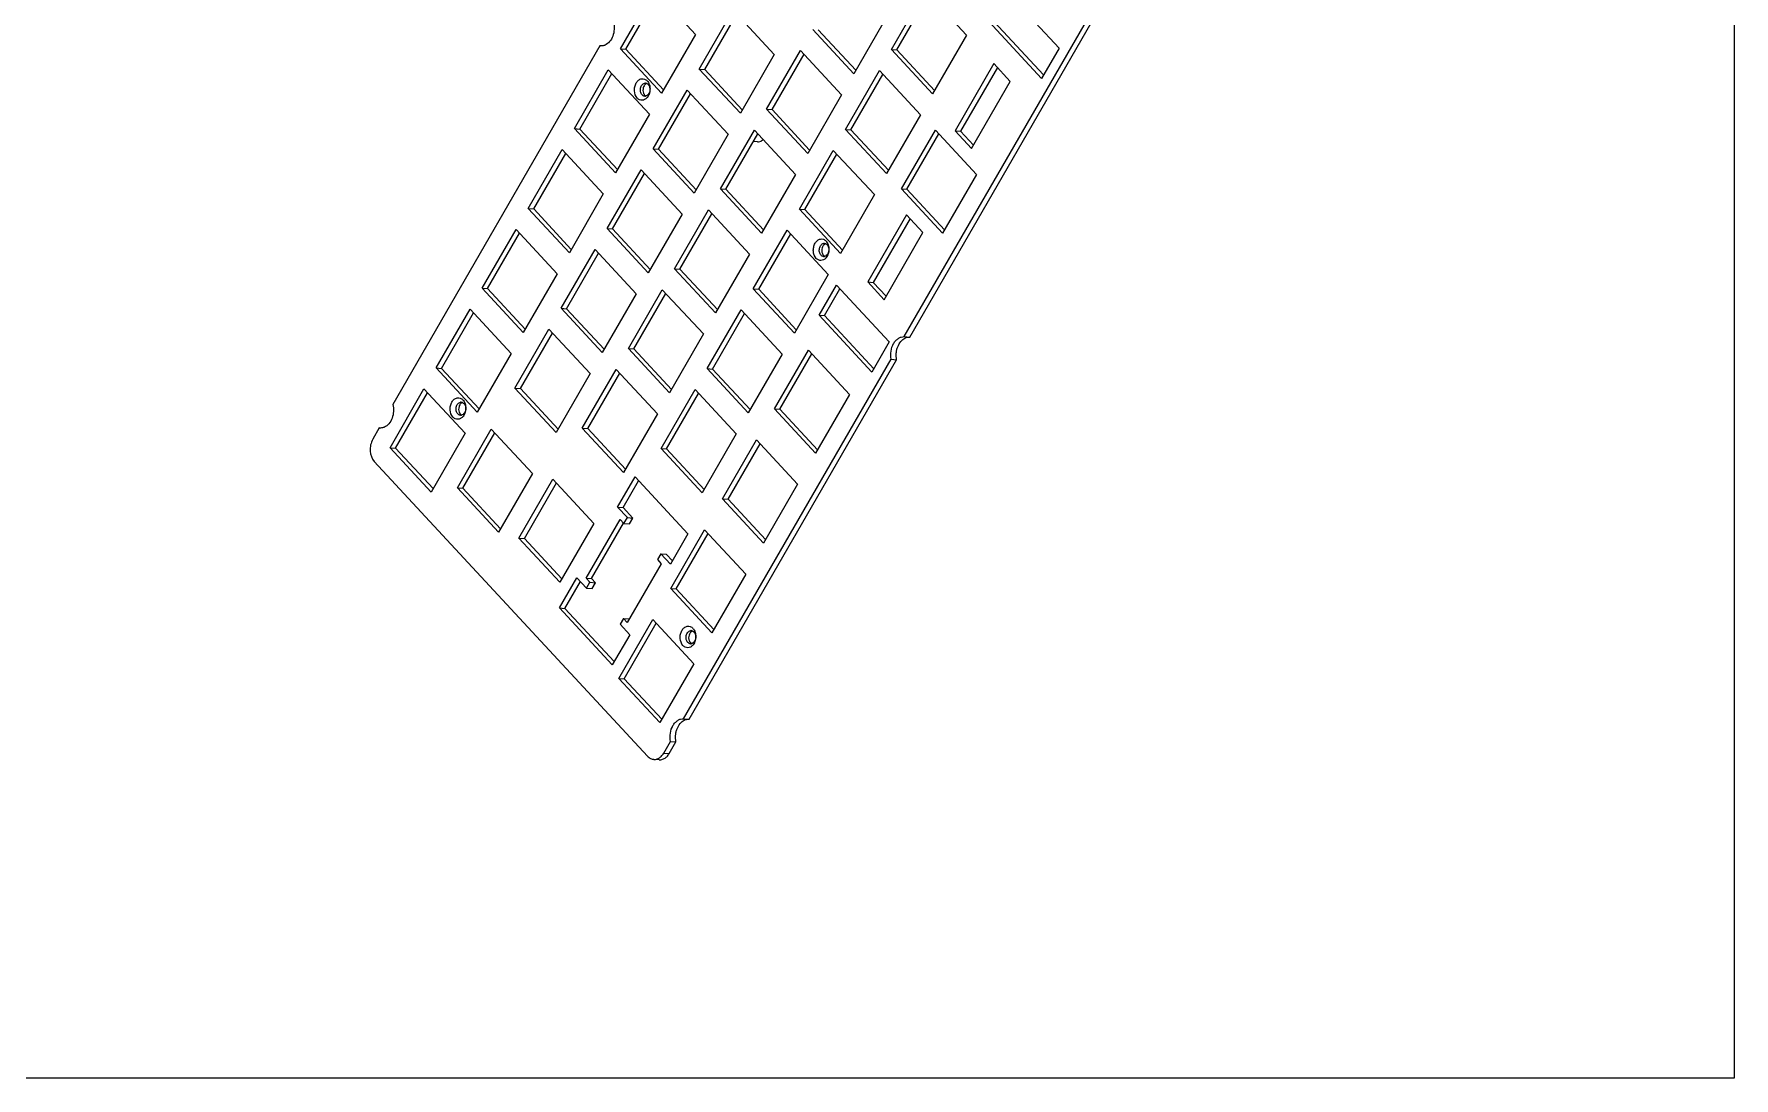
# Model space of a CAD drawing. Header units: millimetres. Extents: x 1341 to 3576, y -414 to 1667.
# Drawn here: x 2659.2 to 2982.1, y -134.3 to 64.1 of the extents above; entities that cross this region are included whole.
import ezdxf

# ---------------------------------------------------------------- set-up
doc = ezdxf.new("R2010")
doc.units = ezdxf.units.MM

msp = doc.modelspace()

# ---------------------------------------------------------------- linework, layer by layer
at = {"color": 7, "linetype": 'Continuous'}
for p, q in [((2770.573, 61.252), (2777.021, 72.42)), ((2771.609, 61.183), (2777.684, 71.704)), ((2777.021, 72.42), (2784.824, 64.002)), ((2822.055, 61.122), (2828.502, 72.29)), ((2823.091, 61.052), (2829.166, 71.574)), ((2824.485, 6.582), (2863.448, 74.067)), ((2825.521, 6.512), (2864.484, 73.997)), ((2828.502, 72.29), (2836.305, 63.871)), ((2843.842, 72.226), (2853.875, 61.402)), ((2785.552, 57.429), (2791.999, 68.597)), ((2786.588, 57.36), (2792.663, 67.881)), ((2791.999, 68.597), (2799.802, 60.179)), ((2814.889, 56.543), (2807.086, 64.961)), ((2815.262, 57.189), (2808.122, 64.891)), ((2821.336, 67.71), (2814.889, 56.543)), ((2850.559, 55.659), (2840.526, 66.483)), ((2850.932, 56.305), (2841.563, 66.413)), ((2766.693, 61.817), (2727.362, -6.307)), ((2766.693, 61.817), (2766.784, 61.811)), ((2766.784, 61.81), (2766.693, 61.817)), ((2784.824, 64.002), (2778.376, 52.834)), ((2836.305, 63.871), (2829.858, 52.704)), ((2853.875, 61.402), (2850.559, 55.659)), ((2778.376, 52.834), (2770.573, 61.252)), ((2770.573, 61.252), (2771.609, 61.183)), ((2778.749, 53.48), (2771.609, 61.183)), ((2799.802, 60.179), (2793.355, 49.011)), ((2798.336, 49.806), (2804.783, 60.973)), ((2799.372, 49.736), (2805.447, 60.257)), ((2804.783, 60.973), (2812.586, 52.555)), ((2829.858, 52.704), (2822.055, 61.122)), ((2822.055, 61.122), (2823.091, 61.052)), ((2830.231, 53.35), (2823.091, 61.052)), ((2841.495, 58.447), (2834.127, 45.685)), ((2844.616, 55.08), (2841.495, 58.447)), ((2761.823, 46.097), (2768.271, 57.264)), ((2762.859, 46.027), (2768.934, 56.548)), ((2768.271, 57.264), (2776.073, 48.846)), ((2793.355, 49.011), (2785.552, 57.429)), ((2785.552, 57.429), (2786.588, 57.36)), ((2793.727, 49.657), (2786.588, 57.36)), ((2813.305, 45.967), (2819.752, 57.134)), ((2814.341, 45.897), (2820.416, 56.418)), ((2819.752, 57.134), (2827.555, 48.716)), ((2842.159, 57.731), (2835.163, 45.615)), ((2837.248, 42.317), (2844.616, 55.08)), ((2776.802, 42.274), (2783.249, 53.441)), ((2777.838, 42.204), (2783.912, 52.725)), ((2783.249, 53.441), (2791.052, 45.023)), ((2812.586, 52.555), (2806.139, 41.387)), ((2776.073, 48.846), (2769.626, 37.679)), ((2806.139, 41.387), (2798.336, 49.806)), ((2798.336, 49.806), (2799.372, 49.736)), ((2806.511, 42.033), (2799.372, 49.736)), ((2827.555, 48.716), (2821.108, 37.549)), ((2769.626, 37.679), (2761.823, 46.097)), ((2761.823, 46.097), (2762.859, 46.027)), ((2769.999, 38.324), (2762.859, 46.027)), ((2789.586, 34.65), (2796.033, 45.817)), ((2796.033, 45.817), (2803.836, 37.399)), ((2821.108, 37.549), (2813.305, 45.967)), ((2813.305, 45.967), (2814.341, 45.897)), ((2821.481, 38.194), (2814.341, 45.897)), ((2823.957, 34.65), (2830.404, 45.817)), ((2830.404, 45.817), (2838.207, 37.399)), ((2834.127, 45.685), (2835.163, 45.615)), ((2834.127, 45.685), (2837.248, 42.317)), ((2835.163, 45.615), (2837.621, 42.963)), ((2753.073, 30.941), (2759.52, 42.109)), ((2759.52, 42.109), (2767.323, 33.69)), ((2784.604, 33.856), (2776.802, 42.274)), ((2776.802, 42.274), (2777.838, 42.204)), ((2784.977, 34.502), (2777.838, 42.204)), ((2791.052, 45.023), (2784.604, 33.856)), ((2790.622, 34.58), (2796.696, 45.102)), ((2796.637, 43.586), (2795.852, 43.639)), ((2804.555, 30.811), (2811.002, 41.978)), ((2811.002, 41.978), (2818.805, 33.56)), ((2824.993, 34.58), (2831.068, 45.101)), ((2754.109, 30.871), (2760.184, 41.393)), ((2805.591, 30.741), (2811.666, 41.263)), ((2768.052, 27.118), (2774.499, 38.286)), ((2769.088, 27.048), (2775.162, 37.57)), ((2774.499, 38.286), (2782.302, 29.867)), ((2803.836, 37.399), (2797.389, 26.232)), ((2838.207, 37.399), (2831.76, 26.232)), ((2767.323, 33.69), (2760.876, 22.523)), ((2797.389, 26.232), (2789.586, 34.65)), ((2789.586, 34.65), (2790.622, 34.58)), ((2797.761, 26.878), (2790.622, 34.58)), ((2818.805, 33.56), (2812.358, 22.393)), ((2823.957, 34.65), (2824.993, 34.58)), ((2831.76, 26.232), (2823.957, 34.65)), ((2832.132, 26.877), (2824.993, 34.58)), ((2760.876, 22.523), (2753.073, 30.941)), ((2753.073, 30.941), (2754.109, 30.871)), ((2761.249, 23.169), (2754.109, 30.871)), ((2782.302, 29.867), (2775.854, 18.7)), ((2780.836, 19.495), (2787.283, 30.662)), ((2781.872, 19.425), (2787.946, 29.946)), ((2787.283, 30.662), (2795.086, 22.244)), ((2804.555, 30.811), (2805.591, 30.741)), ((2812.358, 22.393), (2804.555, 30.811)), ((2812.731, 23.039), (2805.591, 30.741)), ((2824.916, 29.731), (2817.548, 16.969)), ((2828.037, 26.364), (2824.916, 29.731)), ((2744.323, 15.786), (2750.77, 26.953)), ((2745.359, 15.716), (2751.434, 26.237)), ((2750.77, 26.953), (2758.573, 18.535)), ((2775.854, 18.7), (2768.052, 27.118)), ((2768.052, 27.118), (2769.088, 27.048)), ((2776.227, 19.346), (2769.088, 27.048)), ((2795.805, 15.656), (2802.252, 26.823)), ((2796.841, 15.586), (2802.916, 26.107)), ((2802.252, 26.823), (2810.055, 18.405)), ((2825.579, 29.016), (2818.584, 16.899)), ((2820.669, 13.601), (2828.037, 26.364)), ((2759.301, 11.963), (2765.749, 23.13)), ((2765.749, 23.13), (2773.552, 14.712)), ((2760.338, 11.893), (2766.412, 22.414)), ((2788.638, 11.076), (2780.836, 19.495)), ((2780.836, 19.495), (2781.872, 19.425)), ((2789.011, 11.722), (2781.872, 19.425)), ((2795.086, 22.244), (2788.638, 11.076)), ((2758.573, 18.535), (2752.126, 7.368)), ((2810.055, 18.405), (2803.608, 7.237)), ((2808.289, 10.646), (2811.605, 16.389)), ((2811.605, 16.389), (2821.637, 5.566)), ((2817.548, 16.969), (2818.584, 16.899)), ((2817.548, 16.969), (2820.669, 13.601)), ((2818.584, 16.899), (2821.042, 14.247)), ((2752.126, 7.368), (2744.323, 15.786)), ((2744.323, 15.786), (2745.359, 15.716)), ((2752.499, 8.013), (2745.359, 15.716)), ((2773.552, 14.712), (2767.104, 3.545)), ((2772.085, 4.339), (2778.533, 15.506)), ((2773.122, 4.269), (2779.196, 14.79)), ((2778.533, 15.506), (2786.336, 7.088)), ((2803.608, 7.237), (2795.805, 15.656)), ((2795.805, 15.656), (2796.841, 15.586)), ((2803.981, 7.883), (2796.841, 15.586)), ((2809.326, 10.576), (2812.269, 15.674)), ((2735.573, 0.63), (2742.02, 11.797)), ((2736.609, 0.56), (2742.684, 11.082)), ((2742.02, 11.797), (2749.823, 3.379)), ((2767.104, 3.545), (2759.301, 11.963)), ((2759.301, 11.963), (2760.338, 11.893)), ((2767.477, 4.19), (2760.338, 11.893)), ((2787.055, 0.5), (2793.502, 11.667)), ((2788.091, 0.43), (2794.166, 10.952)), ((2793.502, 11.667), (2801.305, 3.249)), ((2808.289, 10.646), (2809.326, 10.576)), ((2818.322, -0.177), (2808.289, 10.646)), ((2818.694, 0.469), (2809.326, 10.576)), ((2750.551, -3.193), (2756.999, 7.974)), ((2751.588, -3.263), (2757.662, 7.259)), ((2756.999, 7.974), (2764.802, -0.444)), ((2786.336, 7.088), (2779.888, -4.079)), ((2824.485, 6.582), (2825.521, 6.512)), ((2749.823, 3.379), (2743.376, -7.788)), ((2779.888, -4.079), (2772.085, 4.339)), ((2772.085, 4.339), (2773.122, 4.269)), ((2780.261, -3.433), (2773.122, 4.269)), ((2801.305, 3.249), (2794.858, -7.918)), ((2799.825, -7.148), (2806.272, 4.02)), ((2800.861, -7.218), (2806.936, 3.304)), ((2806.272, 4.02), (2814.075, -4.399)), ((2821.637, 5.566), (2818.322, -0.177)), ((2743.376, -7.788), (2735.573, 0.63)), ((2735.573, 0.63), (2736.609, 0.56)), ((2743.749, -7.142), (2736.609, 0.56)), ((2763.335, -10.817), (2769.783, 0.351)), ((2769.783, 0.351), (2777.586, -8.068)), ((2782.577, -66.005), (2822, 2.277)), ((2783.613, -66.075), (2823.036, 2.208)), ((2794.858, -7.918), (2787.055, 0.5)), ((2787.055, 0.5), (2788.091, 0.43)), ((2795.23, -7.272), (2788.091, 0.43)), ((2822, 2.277), (2823.036, 2.208)), ((2758.354, -11.611), (2750.551, -3.193)), ((2750.551, -3.193), (2751.588, -3.263)), ((2764.802, -0.444), (2758.354, -11.611)), ((2764.372, -10.887), (2770.446, -0.365)), ((2726.823, -14.525), (2733.27, -3.358)), ((2727.859, -14.595), (2733.934, -4.074)), ((2733.27, -3.358), (2741.073, -11.776)), ((2758.727, -10.965), (2751.588, -3.263)), ((2778.305, -14.656), (2784.752, -3.488)), ((2779.341, -14.726), (2785.416, -4.204)), ((2784.752, -3.488), (2792.555, -11.906)), ((2814.075, -4.399), (2807.628, -15.566)), ((2777.586, -8.068), (2771.138, -19.235)), ((2799.825, -7.148), (2800.861, -7.218)), ((2807.628, -15.566), (2799.825, -7.148)), ((2808.001, -14.92), (2800.861, -7.218)), ((2724.785, -10.77), (2723.54, -12.926)), ((2724.785, -10.77), (2724.876, -10.777)), ((2724.876, -10.777), (2724.785, -10.77)), ((2741.073, -11.776), (2734.626, -22.944)), ((2739.607, -22.149), (2746.054, -10.982)), ((2740.643, -22.219), (2746.718, -11.698)), ((2746.054, -10.982), (2753.857, -19.4)), ((2771.138, -19.235), (2763.335, -10.817)), ((2763.335, -10.817), (2764.372, -10.887)), ((2771.511, -18.589), (2764.372, -10.887)), ((2792.555, -11.906), (2786.108, -23.074)), ((2734.626, -22.944), (2726.823, -14.525)), ((2726.823, -14.525), (2727.859, -14.595)), ((2734.999, -22.298), (2727.859, -14.595)), ((2786.108, -23.074), (2778.305, -14.656)), ((2778.305, -14.656), (2779.341, -14.726)), ((2786.48, -22.428), (2779.341, -14.726)), ((2789.974, -24.21), (2796.422, -13.042)), ((2791.01, -24.28), (2797.085, -13.758)), ((2796.422, -13.042), (2804.225, -21.461)), ((2723.831, -17.123), (2775.748, -73.134)), ((2747.41, -30.567), (2739.607, -22.149)), ((2739.607, -22.149), (2740.643, -22.219)), ((2747.783, -29.922), (2740.643, -22.219)), ((2753.857, -19.4), (2747.41, -30.567)), ((2751.295, -31.672), (2757.742, -20.504)), ((2752.331, -31.741), (2758.406, -21.22)), ((2757.742, -20.504), (2765.545, -28.922)), ((2770.049, -25.821), (2773.365, -20.078)), ((2771.086, -25.891), (2774.029, -20.793)), ((2773.365, -20.078), (2783.398, -30.901)), ((2804.225, -21.461), (2797.777, -32.628)), ((2771.889, -27.805), (2770.049, -25.821)), ((2770.049, -25.821), (2771.086, -25.891)), ((2789.974, -24.21), (2791.01, -24.28)), ((2797.777, -32.628), (2789.974, -24.21)), ((2798.15, -31.982), (2791.01, -24.28)), ((2765.545, -28.922), (2759.098, -40.09)), ((2764.072, -39.307), (2770.519, -28.14)), ((2765.108, -39.377), (2771.17, -28.879)), ((2770.519, -28.14), (2771.244, -28.922)), ((2772.925, -27.875), (2771.086, -25.891)), ((2771.244, -28.922), (2771.889, -27.805)), ((2771.244, -28.922), (2772.28, -28.992)), ((2771.889, -27.805), (2772.925, -27.875)), ((2772.28, -28.992), (2772.925, -27.875)), ((2759.098, -40.09), (2751.295, -31.672)), ((2751.295, -31.672), (2752.331, -31.741)), ((2759.471, -39.444), (2752.331, -31.741)), ((2783.398, -30.901), (2780.082, -36.644)), ((2780.123, -41.272), (2786.571, -30.104)), ((2781.16, -41.342), (2787.234, -30.82)), ((2786.571, -30.104), (2794.374, -38.523)), ((2778.242, -34.66), (2777.598, -35.777)), ((2780.082, -36.644), (2778.242, -34.66)), ((2778.242, -34.66), (2779.279, -34.73)), ((2780.455, -35.998), (2779.279, -34.73)), ((2778.322, -36.558), (2771.875, -47.726)), ((2777.598, -35.777), (2778.322, -36.558)), ((2794.374, -38.523), (2787.926, -49.69)), ((2758.997, -44.965), (2762.313, -39.221)), ((2760.033, -45.035), (2762.976, -39.937)), ((2762.313, -39.221), (2764.152, -41.206)), ((2764.797, -40.089), (2764.072, -39.307)), ((2764.072, -39.307), (2765.108, -39.377)), ((2764.152, -41.206), (2764.797, -40.089)), ((2764.152, -41.206), (2765.188, -41.276)), ((2764.797, -40.089), (2765.833, -40.159)), ((2765.833, -40.159), (2765.108, -39.377)), ((2765.188, -41.276), (2765.833, -40.159)), ((2780.123, -41.272), (2781.16, -41.342)), ((2787.926, -49.69), (2780.123, -41.272)), ((2788.299, -49.044), (2781.16, -41.342)), ((2769.029, -55.788), (2758.997, -44.965)), ((2758.997, -44.965), (2760.033, -45.035)), ((2769.402, -55.142), (2760.033, -45.035)), ((2770.273, -58.334), (2776.72, -47.166)), ((2771.15, -46.944), (2770.506, -48.061)), ((2770.506, -48.061), (2772.345, -50.045)), ((2771.15, -46.944), (2772.187, -47.014)), ((2771.875, -47.726), (2771.15, -46.944)), ((2771.309, -58.404), (2777.384, -47.882)), ((2772.248, -47.08), (2772.187, -47.014)), ((2776.72, -47.166), (2784.523, -55.585)), ((2772.345, -50.045), (2769.029, -55.788)), ((2784.523, -55.585), (2778.076, -66.752)), ((2770.273, -58.334), (2771.309, -58.404)), ((2778.076, -66.752), (2770.273, -58.334)), ((2778.448, -66.106), (2771.309, -58.404)), ((2782.577, -66.005), (2783.613, -66.075)), ((2778.801, -72.545), (2780.092, -70.31)), ((2779.838, -72.615), (2781.128, -70.38)), ((2780.092, -70.31), (2781.128, -70.38)), ((2777.964, -73.804), (2776.927, -73.734)), ((2778.801, -72.545), (2779.838, -72.615))]:
    msp.add_line(p, q, dxfattribs=at)
msp.add_lwpolyline([(2232.845, 273.988), (2982.065, 273.988), (2982.065, -134.267), (2232.845, -134.267)], close=True)
for centre, radius, start, end in [((2776.163, 53.318), 1.299, 201.46403, 208.15575), ((2775.31, 54.094), 0.663, 86.21537, 100.95648), ((2775.229, 52.923), 0.663, 266.21537, 280.95647), ((2774.241, 53.209), 1.848, 318.03757, 321.07425), ((2775.192, 53.902), 0.889, 42.76343, 51.40696), ((2773.977, 53.778), 2.202, 20.87229, 23.6248), ((2809.287, 23.645), 0.663, 86.21537, 100.95648), ((2809.169, 23.453), 0.889, 42.76343, 51.40696), ((2807.954, 23.329), 2.202, 20.87229, 23.6248), ((2810.14, 22.868), 1.299, 201.46403, 208.15575), ((2809.206, 22.474), 0.663, 266.21537, 280.95647), ((2808.218, 22.76), 1.848, 318.03757, 321.07425), ((2740.309, -6.528), 0.663, 86.21537, 100.95648), ((2740.192, -6.72), 0.889, 42.76343, 51.40696), ((2738.976, -6.844), 2.202, 20.87229, 23.6248), ((2741.163, -7.305), 1.299, 201.46403, 208.15575), ((2740.229, -7.699), 0.663, 266.21537, 280.95647), ((2739.24, -7.413), 1.848, 318.03757, 321.07425), ((2784.848, -50.706), 1.299, 201.46403, 208.15575), ((2783.994, -49.93), 0.663, 86.21537, 100.95648), ((2783.877, -50.122), 0.889, 42.76343, 51.40696), ((2782.661, -50.245), 2.202, 20.87229, 23.6248), ((2783.913, -51.101), 0.663, 266.21537, 280.95647), ((2782.925, -50.815), 1.848, 318.03757, 321.07425)]:
    msp.add_arc(centre, radius, start, end, dxfattribs=at)
for points, knots in [([(2769.27, 66.28), (2769.374, 65.855), (2769.447, 64.967), (2769.185, 63.694), (2768.594, 62.62), (2767.978, 62.116), (2767.65, 61.969)], [0, 0, 0, 0, 0.2663925, 0.5332891, 0.7813039, 1, 1, 1, 1]), ([(2767.65, 61.969), (2767.58, 61.938), (2767.304, 61.833), (2767.003, 61.794), (2766.784, 61.808)], [0, 0, 0, 0, 0.2574945, 1, 1, 1, 1]), ([(2773.773, 51.911), (2773.444, 52.266), (2773.185, 53.048), (2773.262, 54.055), (2773.527, 54.776), (2773.969, 55.328), (2774.552, 55.627), (2775.184, 55.577), (2775.521, 55.332), (2775.661, 55.181)], [0, 0, 0, 0, 0.2627484, 0.4075587, 0.546976, 0.6729107, 0.7839537, 0.8884201, 1, 1, 1, 1]), ([(2775.661, 55.181), (2775.694, 55.145), (2775.827, 54.987), (2775.932, 54.805), (2775.995, 54.661)], [0, 0, 0, 0, 0.2393203, 1, 1, 1, 1]), ([(2775.614, 51.973), (2775.49, 51.835), (2775.209, 51.605), (2774.692, 51.458), (2774.173, 51.565), (2773.893, 51.781), (2773.773, 51.911)], [0, 0, 0, 0, 0.2664406, 0.5086543, 0.7457426, 1, 1, 1, 1]), ([(2774.694, 52.512), (2774.546, 52.671), (2774.348, 53.113), (2774.354, 53.707), (2774.505, 54.158), (2774.725, 54.518), (2774.996, 54.709), (2775.184, 54.745)], [0, 0, 0, 0, 0.2475224, 0.5217803, 0.6566828, 0.7829303, 1, 1, 1, 1]), ([(2775.004, 52.3), (2774.975, 52.31), (2774.86, 52.361), (2774.759, 52.442), (2774.694, 52.512)], [0, 0, 0, 0, 0.2414714, 1, 1, 1, 1]), ([(2775.056, 54.228), (2774.998, 54.127), (2774.815, 53.691), (2774.824, 53.172), (2774.955, 52.842)], [0, 0, 0, 0, 0.2474303, 1, 1, 1, 1]), ([(2775.018, 52.705), (2775.029, 52.684), (2775.075, 52.604), (2775.131, 52.529), (2775.177, 52.479)], [0, 0, 0, 0, 0.2587573, 1, 1, 1, 1]), ([(2775.33, 54.552), (2775.303, 54.531), (2775.197, 54.437), (2775.11, 54.321), (2775.056, 54.228)], [0, 0, 0, 0, 0.2388888, 1, 1, 1, 1]), ([(2775.177, 52.479), (2775.196, 52.459), (2775.269, 52.386), (2775.356, 52.327), (2775.425, 52.293)], [0, 0, 0, 0, 0.2588537, 1, 1, 1, 1]), ([(2775.591, 54.693), (2775.568, 54.686), (2775.475, 54.652), (2775.389, 54.599), (2775.33, 54.552)], [0, 0, 0, 0, 0.2423073, 1, 1, 1, 1]), ([(2775.354, 54.756), (2775.388, 54.753), (2775.53, 54.733), (2775.663, 54.664), (2775.747, 54.597)], [0, 0, 0, 0, 0.2441232, 1, 1, 1, 1]), ([(2775.966, 52.757), (2775.895, 52.635), (2775.726, 52.421), (2775.477, 52.296), (2775.355, 52.272)], [0, 0, 0, 0, 0.5314246, 1, 1, 1, 1]), ([(2776.006, 52.616), (2775.985, 52.563), (2775.896, 52.363), (2775.78, 52.174), (2775.678, 52.048)], [0, 0, 0, 0, 0.2586129, 1, 1, 1, 1]), ([(2775.845, 54.506), (2775.868, 54.481), (2775.959, 54.371), (2776.028, 54.243), (2776.068, 54.142)], [0, 0, 0, 0, 0.2380776, 1, 1, 1, 1]), ([(2776.068, 54.142), (2776.111, 54.033), (2776.228, 53.575), (2776.143, 53.064), (2775.966, 52.757)], [0, 0, 0, 0, 0.2483023, 1, 1, 1, 1]), ([(2776.174, 54.006), (2776.19, 53.889), (2776.222, 53.42), (2776.137, 52.942), (2776.006, 52.616)], [0, 0, 0, 0, 0.2514742, 1, 1, 1, 1]), ([(2776.035, 54.563), (2776.051, 54.519), (2776.114, 54.338), (2776.155, 54.15), (2776.174, 54.006)], [0, 0, 0, 0, 0.2447252, 1, 1, 1, 1]), ([(2796.637, 43.586), (2796.691, 43.582), (2796.913, 43.584), (2797.132, 43.659), (2797.277, 43.742)], [0, 0, 0, 0, 0.2446016, 1, 1, 1, 1]), ([(2797.277, 43.742), (2797.312, 43.762), (2797.452, 43.852), (2797.576, 43.965), (2797.659, 44.059)], [0, 0, 0, 0, 0.2411455, 1, 1, 1, 1]), ([(2807.75, 21.461), (2807.421, 21.816), (2807.162, 22.599), (2807.239, 23.606), (2807.504, 24.327), (2807.946, 24.879), (2808.529, 25.177), (2809.161, 25.128), (2809.498, 24.883), (2809.638, 24.732)], [0, 0, 0, 0, 0.2627484, 0.4075587, 0.546976, 0.6729107, 0.7839537, 0.8884201, 1, 1, 1, 1]), ([(2808.671, 22.062), (2808.523, 22.222), (2808.325, 22.664), (2808.331, 23.258), (2808.482, 23.709), (2808.702, 24.068), (2808.973, 24.26), (2809.161, 24.296)], [0, 0, 0, 0, 0.2475224, 0.5217803, 0.6566828, 0.7829303, 1, 1, 1, 1]), ([(2809.033, 23.778), (2808.975, 23.677), (2808.792, 23.241), (2808.802, 22.723), (2808.932, 22.393)], [0, 0, 0, 0, 0.2474303, 1, 1, 1, 1]), ([(2809.307, 24.103), (2809.28, 24.082), (2809.174, 23.987), (2809.087, 23.872), (2809.033, 23.778)], [0, 0, 0, 0, 0.2388888, 1, 1, 1, 1]), ([(2809.568, 24.244), (2809.545, 24.237), (2809.452, 24.202), (2809.366, 24.15), (2809.307, 24.103)], [0, 0, 0, 0, 0.2423073, 1, 1, 1, 1]), ([(2809.331, 24.307), (2809.365, 24.304), (2809.507, 24.283), (2809.64, 24.215), (2809.724, 24.148)], [0, 0, 0, 0, 0.2441232, 1, 1, 1, 1]), ([(2809.638, 24.732), (2809.671, 24.696), (2809.805, 24.537), (2809.909, 24.356), (2809.972, 24.212)], [0, 0, 0, 0, 0.2393203, 1, 1, 1, 1]), ([(2809.822, 24.056), (2809.845, 24.032), (2809.936, 23.922), (2810.005, 23.794), (2810.045, 23.693)], [0, 0, 0, 0, 0.2380776, 1, 1, 1, 1]), ([(2810.045, 23.693), (2810.088, 23.584), (2810.205, 23.126), (2810.12, 22.615), (2809.943, 22.308)], [0, 0, 0, 0, 0.2483023, 1, 1, 1, 1]), ([(2810.151, 23.557), (2810.167, 23.44), (2810.199, 22.971), (2810.114, 22.493), (2809.983, 22.167)], [0, 0, 0, 0, 0.2514742, 1, 1, 1, 1]), ([(2810.012, 24.114), (2810.028, 24.07), (2810.091, 23.889), (2810.132, 23.7), (2810.151, 23.557)], [0, 0, 0, 0, 0.2447252, 1, 1, 1, 1]), ([(2809.591, 21.524), (2809.467, 21.386), (2809.186, 21.155), (2808.67, 21.009), (2808.15, 21.116), (2807.87, 21.332), (2807.75, 21.461)], [0, 0, 0, 0, 0.2664406, 0.5086543, 0.7457426, 1, 1, 1, 1]), ([(2808.981, 21.851), (2808.953, 21.861), (2808.837, 21.912), (2808.736, 21.992), (2808.671, 22.062)], [0, 0, 0, 0, 0.2414714, 1, 1, 1, 1]), ([(2808.995, 22.256), (2809.006, 22.235), (2809.052, 22.155), (2809.108, 22.08), (2809.154, 22.03)], [0, 0, 0, 0, 0.2587573, 1, 1, 1, 1]), ([(2809.154, 22.03), (2809.173, 22.01), (2809.246, 21.937), (2809.333, 21.877), (2809.402, 21.844)], [0, 0, 0, 0, 0.2588537, 1, 1, 1, 1]), ([(2809.943, 22.308), (2809.872, 22.185), (2809.703, 21.972), (2809.454, 21.847), (2809.332, 21.823)], [0, 0, 0, 0, 0.5314246, 1, 1, 1, 1]), ([(2809.983, 22.167), (2809.962, 22.114), (2809.873, 21.914), (2809.757, 21.725), (2809.655, 21.599)], [0, 0, 0, 0, 0.2586129, 1, 1, 1, 1]), ([(2822, 2.277), (2821.898, 2.787), (2821.88, 3.835), (2822.284, 5.06), (2822.843, 5.843), (2823.34, 6.277), (2823.897, 6.54), (2824.295, 6.59), (2824.485, 6.582)], [0, 0, 0, 0, 0.2782615, 0.5490419, 0.6742461, 0.7901599, 0.897825, 1, 1, 1, 1]), ([(2824.619, 6.313), (2824.691, 6.349), (2824.976, 6.471), (2825.292, 6.522), (2825.521, 6.512)], [0, 0, 0, 0, 0.2586209, 1, 1, 1, 1]), ([(2823.036, 2.208), (2822.955, 2.615), (2822.922, 3.251), (2823.049, 4.074), (2823.281, 4.842), (2823.74, 5.672), (2824.313, 6.161), (2824.619, 6.313)], [0, 0, 0, 0, 0.2667167, 0.4012031, 0.5329864, 0.7803225, 1, 1, 1, 1]), ([(2727.362, -6.307), (2727.466, -6.732), (2727.538, -7.62), (2727.276, -8.894), (2726.686, -9.967), (2726.069, -10.471), (2725.741, -10.618)], [0, 0, 0, 0, 0.2663925, 0.5332891, 0.7813039, 1, 1, 1, 1]), ([(2738.772, -8.712), (2738.443, -8.357), (2738.184, -7.574), (2738.262, -6.567), (2738.526, -5.846), (2738.969, -5.294), (2739.552, -4.996), (2740.184, -5.045), (2740.521, -5.29), (2740.66, -5.441)], [0, 0, 0, 0, 0.2627484, 0.4075587, 0.546976, 0.6729107, 0.7839537, 0.8884201, 1, 1, 1, 1]), ([(2739.693, -8.111), (2739.545, -7.951), (2739.348, -7.509), (2739.354, -6.916), (2739.504, -6.464), (2739.725, -6.105), (2739.996, -5.913), (2740.183, -5.877)], [0, 0, 0, 0, 0.2475224, 0.5217803, 0.6566828, 0.7829303, 1, 1, 1, 1]), ([(2740.056, -6.395), (2739.998, -6.496), (2739.815, -6.932), (2739.824, -7.45), (2739.954, -7.78)], [0, 0, 0, 0, 0.2474303, 1, 1, 1, 1]), ([(2740.329, -6.07), (2740.303, -6.091), (2740.196, -6.186), (2740.11, -6.301), (2740.056, -6.395)], [0, 0, 0, 0, 0.2388888, 1, 1, 1, 1]), ([(2740.591, -5.929), (2740.568, -5.936), (2740.475, -5.971), (2740.388, -6.024), (2740.329, -6.07)], [0, 0, 0, 0, 0.2423073, 1, 1, 1, 1]), ([(2740.353, -5.867), (2740.388, -5.869), (2740.53, -5.89), (2740.662, -5.958), (2740.747, -6.025)], [0, 0, 0, 0, 0.2441232, 1, 1, 1, 1]), ([(2740.66, -5.441), (2740.694, -5.477), (2740.827, -5.636), (2740.931, -5.817), (2740.994, -5.961)], [0, 0, 0, 0, 0.2393203, 1, 1, 1, 1]), ([(2740.845, -6.117), (2740.868, -6.141), (2740.959, -6.251), (2741.028, -6.379), (2741.067, -6.48)], [0, 0, 0, 0, 0.2380776, 1, 1, 1, 1]), ([(2741.034, -6.059), (2741.051, -6.103), (2741.114, -6.284), (2741.155, -6.473), (2741.174, -6.616)], [0, 0, 0, 0, 0.2447252, 1, 1, 1, 1]), ([(2740.614, -8.649), (2740.49, -8.787), (2740.209, -9.018), (2739.692, -9.165), (2739.173, -9.057), (2738.893, -8.842), (2738.772, -8.712)], [0, 0, 0, 0, 0.2664406, 0.5086543, 0.7457426, 1, 1, 1, 1]), ([(2740.004, -8.322), (2739.975, -8.312), (2739.86, -8.261), (2739.758, -8.181), (2739.693, -8.111)], [0, 0, 0, 0, 0.2414714, 1, 1, 1, 1]), ([(2740.018, -7.917), (2740.029, -7.938), (2740.075, -8.019), (2740.13, -8.093), (2740.177, -8.143)], [0, 0, 0, 0, 0.2587573, 1, 1, 1, 1]), ([(2740.177, -8.143), (2740.195, -8.163), (2740.269, -8.236), (2740.356, -8.296), (2740.425, -8.329)], [0, 0, 0, 0, 0.2588537, 1, 1, 1, 1]), ([(2740.966, -7.865), (2740.895, -7.988), (2740.725, -8.201), (2740.477, -8.327), (2740.355, -8.35)], [0, 0, 0, 0, 0.5314246, 1, 1, 1, 1]), ([(2741.005, -8.006), (2740.984, -8.059), (2740.896, -8.259), (2740.78, -8.448), (2740.678, -8.574)], [0, 0, 0, 0, 0.2586129, 1, 1, 1, 1]), ([(2741.067, -6.48), (2741.11, -6.589), (2741.227, -7.047), (2741.143, -7.558), (2740.966, -7.865)], [0, 0, 0, 0, 0.2483023, 1, 1, 1, 1]), ([(2741.174, -6.616), (2741.19, -6.733), (2741.222, -7.202), (2741.136, -7.68), (2741.005, -8.006)], [0, 0, 0, 0, 0.2514742, 1, 1, 1, 1]), ([(2725.741, -10.618), (2725.672, -10.649), (2725.396, -10.754), (2725.094, -10.793), (2724.876, -10.779)], [0, 0, 0, 0, 0.2574945, 1, 1, 1, 1]), ([(2723.54, -12.926), (2723.353, -13.251), (2723.083, -13.986), (2722.97, -15.458), (2723.35, -16.604), (2723.831, -17.123)], [0, 0, 0, 0, 0.2548923, 0.5196304, 1, 1, 1, 1]), ([(2782.457, -52.113), (2782.128, -51.758), (2781.869, -50.976), (2781.946, -49.969), (2782.211, -49.248), (2782.654, -48.695), (2783.237, -48.397), (2783.869, -48.447), (2784.206, -48.692), (2784.345, -48.843)], [0, 0, 0, 0, 0.2627484, 0.4075587, 0.546976, 0.6729107, 0.7839537, 0.8884201, 1, 1, 1, 1]), ([(2783.378, -51.512), (2783.23, -51.352), (2783.032, -50.911), (2783.039, -50.317), (2783.189, -49.866), (2783.409, -49.506), (2783.681, -49.315), (2783.868, -49.279)], [0, 0, 0, 0, 0.2475224, 0.5217803, 0.6566828, 0.7829303, 1, 1, 1, 1]), ([(2783.689, -51.724), (2783.66, -51.714), (2783.544, -51.663), (2783.443, -51.582), (2783.378, -51.512)], [0, 0, 0, 0, 0.2414714, 1, 1, 1, 1]), ([(2783.741, -49.796), (2783.682, -49.897), (2783.499, -50.333), (2783.509, -50.851), (2783.639, -51.181)], [0, 0, 0, 0, 0.2474303, 1, 1, 1, 1]), ([(2783.703, -51.319), (2783.714, -51.34), (2783.76, -51.42), (2783.815, -51.495), (2783.862, -51.545)], [0, 0, 0, 0, 0.2587573, 1, 1, 1, 1]), ([(2784.014, -49.472), (2783.988, -49.493), (2783.881, -49.587), (2783.795, -49.703), (2783.741, -49.796)], [0, 0, 0, 0, 0.2388888, 1, 1, 1, 1]), ([(2783.862, -51.545), (2783.88, -51.565), (2783.954, -51.637), (2784.04, -51.697), (2784.11, -51.73)], [0, 0, 0, 0, 0.2588537, 1, 1, 1, 1]), ([(2784.276, -49.331), (2784.253, -49.338), (2784.159, -49.372), (2784.073, -49.425), (2784.014, -49.472)], [0, 0, 0, 0, 0.2423073, 1, 1, 1, 1]), ([(2784.038, -49.268), (2784.073, -49.27), (2784.214, -49.291), (2784.347, -49.36), (2784.431, -49.427)], [0, 0, 0, 0, 0.2441232, 1, 1, 1, 1]), ([(2784.651, -51.267), (2784.58, -51.389), (2784.41, -51.602), (2784.162, -51.728), (2784.039, -51.752)], [0, 0, 0, 0, 0.5314246, 1, 1, 1, 1]), ([(2784.345, -48.843), (2784.379, -48.879), (2784.512, -49.037), (2784.616, -49.219), (2784.679, -49.363)], [0, 0, 0, 0, 0.2393203, 1, 1, 1, 1]), ([(2784.69, -51.408), (2784.669, -51.46), (2784.581, -51.661), (2784.464, -51.849), (2784.362, -51.976)], [0, 0, 0, 0, 0.2586129, 1, 1, 1, 1]), ([(2784.529, -49.518), (2784.553, -49.543), (2784.644, -49.653), (2784.712, -49.78), (2784.752, -49.881)], [0, 0, 0, 0, 0.2380776, 1, 1, 1, 1]), ([(2784.752, -49.881), (2784.795, -49.99), (2784.912, -50.449), (2784.828, -50.96), (2784.651, -51.267)], [0, 0, 0, 0, 0.2483023, 1, 1, 1, 1]), ([(2784.859, -50.018), (2784.875, -50.135), (2784.906, -50.604), (2784.821, -51.082), (2784.69, -51.408)], [0, 0, 0, 0, 0.2514742, 1, 1, 1, 1]), ([(2784.719, -49.461), (2784.736, -49.504), (2784.799, -49.686), (2784.84, -49.874), (2784.859, -50.018)], [0, 0, 0, 0, 0.2447252, 1, 1, 1, 1]), ([(2784.299, -52.05), (2784.175, -52.188), (2783.894, -52.419), (2783.377, -52.566), (2782.858, -52.458), (2782.578, -52.243), (2782.457, -52.113)], [0, 0, 0, 0, 0.2664406, 0.5086543, 0.7457426, 1, 1, 1, 1]), ([(2780.092, -70.31), (2779.99, -69.8), (2779.972, -68.752), (2780.376, -67.528), (2780.935, -66.744), (2781.431, -66.311), (2781.989, -66.047), (2782.386, -65.997), (2782.577, -66.005)], [0, 0, 0, 0, 0.2782615, 0.5490419, 0.6742461, 0.7901599, 0.897825, 1, 1, 1, 1]), ([(2781.128, -70.38), (2781.046, -69.972), (2781.014, -69.337), (2781.141, -68.514), (2781.372, -67.745), (2781.832, -66.915), (2782.404, -66.426), (2782.711, -66.274)], [0, 0, 0, 0, 0.2667167, 0.4012031, 0.5329864, 0.7803225, 1, 1, 1, 1]), ([(2782.711, -66.274), (2782.783, -66.238), (2783.068, -66.117), (2783.384, -66.065), (2783.613, -66.075)], [0, 0, 0, 0, 0.2586209, 1, 1, 1, 1]), ([(2775.748, -73.134), (2775.906, -73.304), (2776.265, -73.591), (2776.711, -73.719), (2776.927, -73.734)], [0, 0, 0, 0, 0.5169844, 1, 1, 1, 1]), ([(2776.927, -73.734), (2777.138, -73.748), (2777.582, -73.686), (2777.969, -73.463), (2778.145, -73.323)], [0, 0, 0, 0, 0.4832093, 1, 1, 1, 1]), ([(2777.964, -73.804), (2778.174, -73.818), (2778.619, -73.756), (2779.005, -73.533), (2779.182, -73.393)], [0, 0, 0, 0, 0.4832093, 1, 1, 1, 1]), ([(2778.145, -73.323), (2778.209, -73.272), (2778.464, -73.046), (2778.672, -72.769), (2778.801, -72.545)], [0, 0, 0, 0, 0.2394293, 1, 1, 1, 1]), ([(2779.182, -73.393), (2779.246, -73.342), (2779.5, -73.116), (2779.708, -72.839), (2779.838, -72.615)], [0, 0, 0, 0, 0.2394293, 1, 1, 1, 1])]:
    msp.add_open_spline(points, degree=3, knots=knots, dxfattribs=at)
for points in [[(2775.185, 52.261), (2775.124, 52.266), (2775.062, 52.279), (2775.004, 52.3)], [(2809.162, 21.812), (2809.101, 21.816), (2809.039, 21.83), (2808.981, 21.851)], [(2740.185, -8.361), (2740.123, -8.357), (2740.062, -8.344), (2740.004, -8.322)], [(2783.87, -51.762), (2783.808, -51.758), (2783.747, -51.745), (2783.689, -51.724)]]:
    msp.add_open_spline(points, degree=3, dxfattribs=at)

doc.saveas('drawing.dxf')
